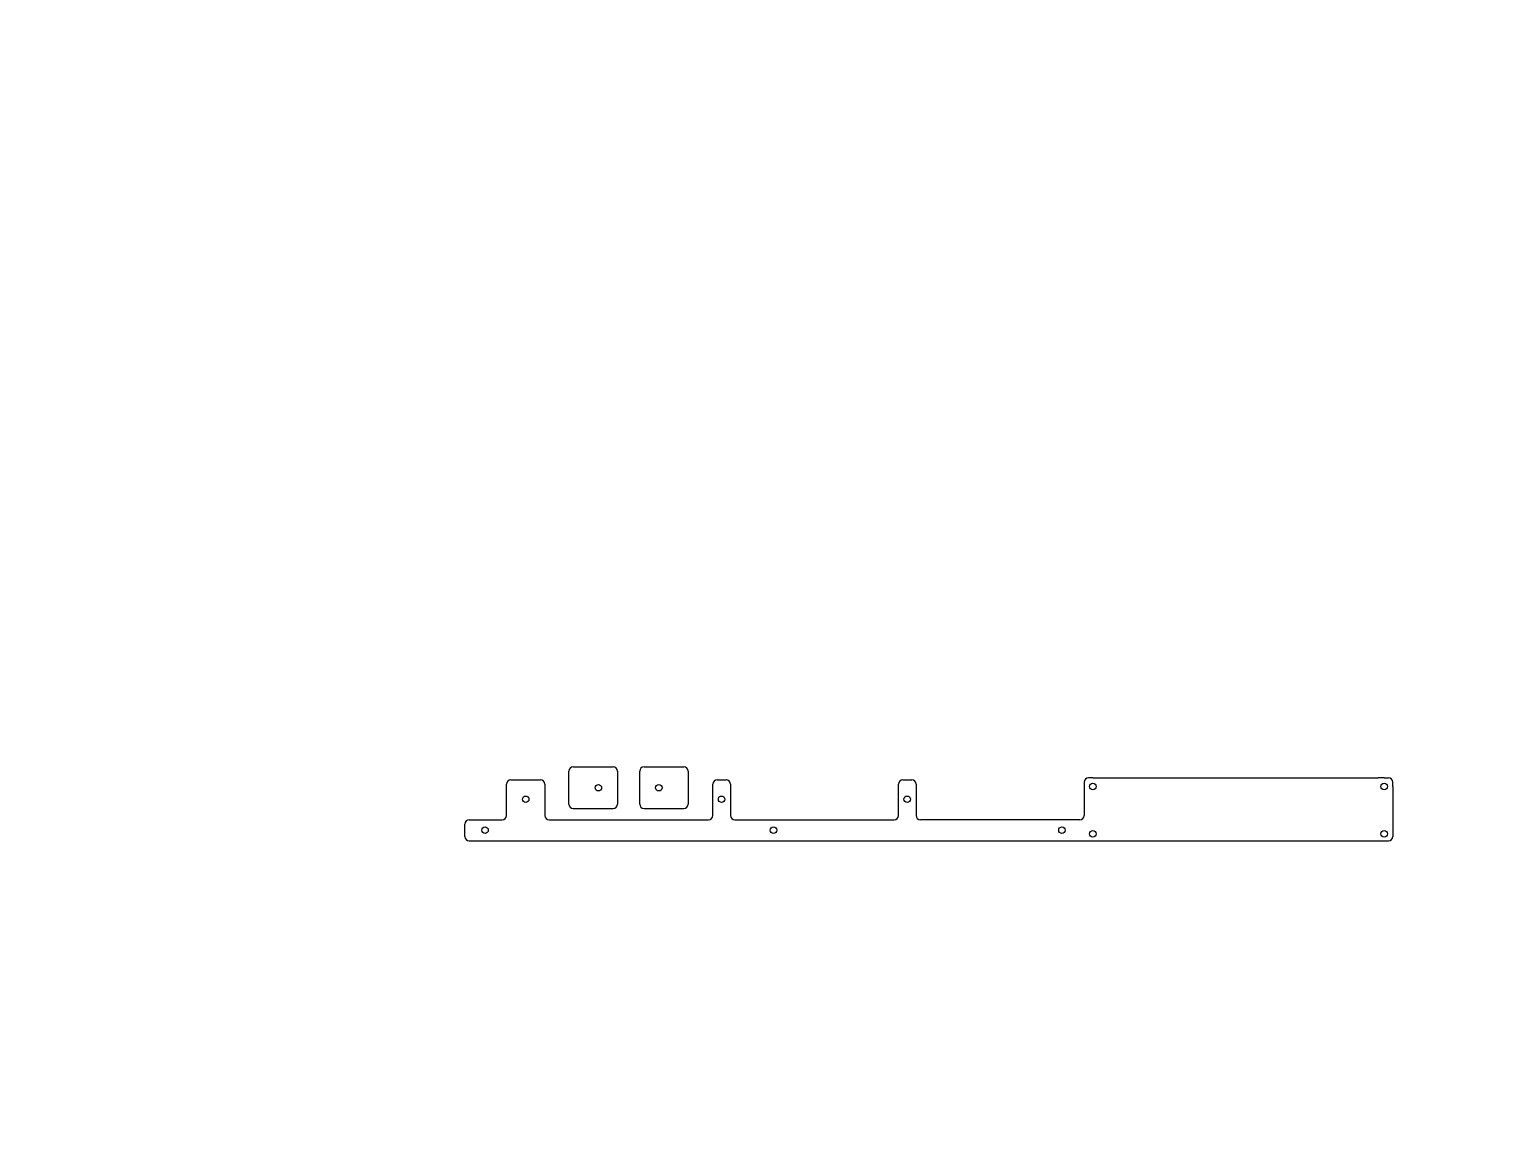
# Paper-space layout 'Presentación1' of a CAD drawing. Header units: millimetres. Extents: x 26 to 231, y 20 to 176.
# The model-space entities are those that its viewports show. They can reach past a viewport. Long polylines and large blocks are cut down to what shows.
import ezdxf

# ---------------------------------------------------------------- set-up
doc = ezdxf.new("R2010")
doc.units = ezdxf.units.MM
doc.layers.add('Over', color=2, linetype='Continuous')
doc.layers.add('Protector', color=5, linetype='Continuous')
doc.layers.get('0').off()

msp = doc.modelspace()

# ---------------------------------------------------------------- linework, layer by layer
at = {"layer": 'Over', "color": 7, "linetype": 'Continuous', "true_color": 0xffffff}
for centre in [(64.98, 29.04), (92.81, 29.04), (292.75, 29.59), (426.88, 29.59), (31.5, 23.71), (121.75, 23.71), (207.25, 23.71), (12.78, 9.46), (145.64, 9.46), (278.5, 9.46), (292.75, 7.83), (426.88, 7.83)]:
    msp.add_circle(centre, 1.5, dxfattribs=at)
at = {"layer": 'Protector', "color": 7, "true_color": 0xffffff}
for p, q in [((51.43, 21.44), (51.43, 36.64)), ((53.43, 38.64), (71.78, 38.64)), ((73.78, 36.64), (73.78, 21.44)), ((84.01, 21.44), (84.01, 36.64)), ((86.01, 38.64), (104.36, 38.64)), ((106.36, 36.64), (106.36, 21.44)), ((22.7, 16.31), (22.7, 30.71)), ((24.7, 32.71), (38.3, 32.71)), ((40.3, 30.71), (40.3, 16.31)), ((117.7, 16.31), (117.7, 30.71)), ((119.7, 32.71), (123.8, 32.71)), ((125.8, 30.71), (125.8, 16.31)), ((203.2, 16.31), (203.2, 30.71)), ((205.2, 32.71), (209.3, 32.71)), ((211.3, 30.71), (211.3, 16.31)), ((288.7, 31.64), (288.7, 16.31)), ((292.75, 33.64), (290.7, 33.64)), ((292.75, 33.64), (424.17, 33.64)), ((426.88, 33.64), (424.17, 33.64)), ((426.88, 33.64), (428.93, 33.64)), ((430.93, 29.59), (430.93, 31.64)), ((430.93, 29.59), (430.93, 6.61)), ((5.5, 14.31), (20.7, 14.31)), ((42.3, 14.31), (115.7, 14.31)), ((53.43, 19.44), (71.78, 19.44)), ((86.01, 19.44), (104.36, 19.44)), ((127.8, 14.31), (201.2, 14.31)), ((286.7, 14.31), (213.3, 14.31)), ((3.5, 6.61), (3.5, 12.31)), ((5.5, 4.61), (428.93, 4.61))]:
    msp.add_line(p, q, dxfattribs=at)
for centre, start, end in [((53.43, 36.64), 90, 180), ((71.78, 36.64), 0, 90), ((86.01, 36.64), 90, 180), ((104.36, 36.64), 0, 90), ((24.7, 30.71), 90, 180), ((38.3, 30.71), 0, 90), ((119.7, 30.71), 90, 180), ((123.8, 30.71), 0, 90), ((205.2, 30.71), 90, 180), ((209.3, 30.71), 0, 90), ((290.7, 31.64), 90, 180), ((428.93, 31.64), 0, 90), ((53.43, 21.44), 180, 270), ((71.78, 21.44), 270, 0), ((86.01, 21.44), 180, 270), ((104.36, 21.44), 270, 0), ((5.5, 12.31), 90, 180), ((20.7, 16.31), 270, 0), ((42.3, 16.31), 180, 270), ((115.7, 16.31), 270, 0), ((127.8, 16.31), 180, 270), ((201.2, 16.31), 270, 0), ((213.3, 16.31), 180, 270), ((286.7, 16.31), 270, 0), ((5.5, 6.61), 180, 270), ((428.93, 6.61), 270, 0)]:
    msp.add_arc(centre, 2, start, end, dxfattribs=at)

psp = doc.layouts.new('Presentación1')

# ---------------------------------------------------------------- viewports
at = {"layer": '0', "view_target_point": (216.75, 64.75)}
psp.add_viewport(center=(128.5, 97.5), size=(205.6, 156), view_center_point=(-76.17, 57.45), view_height=512.4461, dxfattribs=at)

doc.saveas('drawing.dxf')
